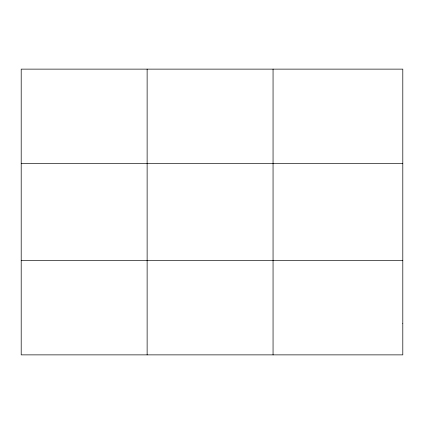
<?xml version="1.0" encoding="UTF-8"?>
<svg xmlns="http://www.w3.org/2000/svg" width="424" height="424" viewBox="0 0 424 424"><rect width="100%" height="100%" fill="white"/><g stroke="black" fill="none" stroke-linecap="round" stroke-linejoin="round"><path stroke-width="0.64" d="M147.128 69.128L147.128 354.872M273.056 69.128L273.056 354.872M21.2 163.42L402.8 163.42M21.2 260.58L402.8 260.58M402.8 323.443L402.8 354.872L21.2 354.872L21.2 69.128L402.8 69.128L402.8 323.443"/></g></svg>
